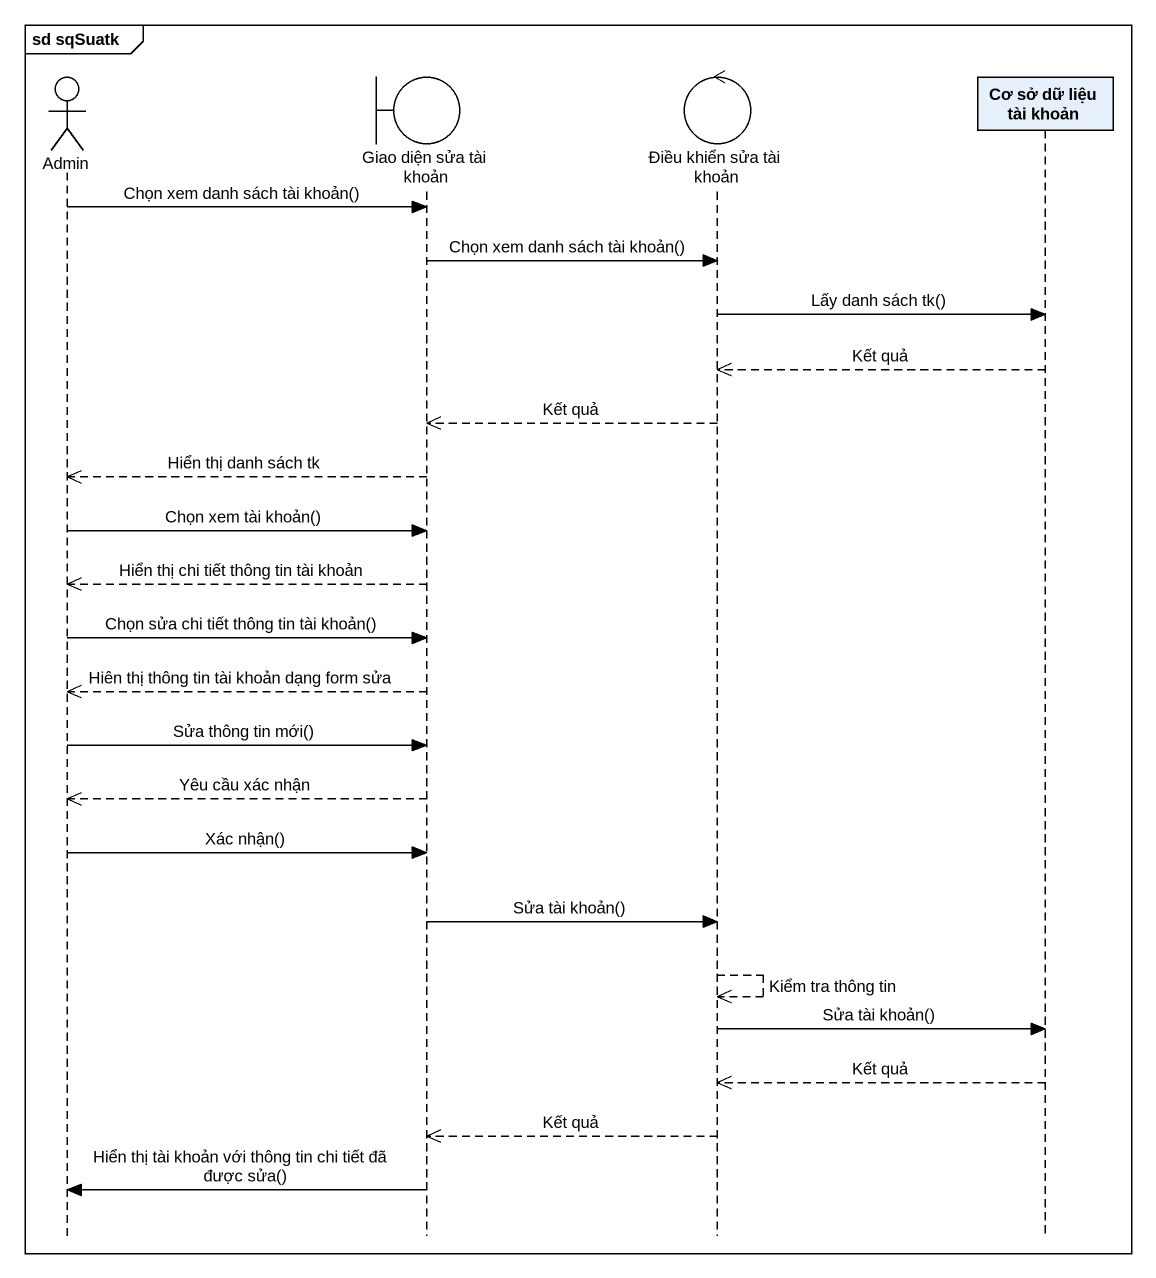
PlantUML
@startuml
mainframe sd sqSuatk
hide footbox
actor Admin
boundary "Giao diện sửa tài khoản" as Giao_diện_sửa_tài_khoản
control "Điều khiển sửa tài khoản" as Điều_khiển_sửa_tài_khoản
participant "Cơ sở dữ liệu tài khoản" as Cơ_sở_dữ_liệu_tài_khoản

Admin -> Giao_diện_sửa_tài_khoản : Chọn xem danh sách tài khoản()
Giao_diện_sửa_tài_khoản -> Điều_khiển_sửa_tài_khoản : Chọn xem danh sách tài khoản()
Điều_khiển_sửa_tài_khoản -> Cơ_sở_dữ_liệu_tài_khoản : Lấy danh sách tk()
Cơ_sở_dữ_liệu_tài_khoản -->> Điều_khiển_sửa_tài_khoản : Kết quả
Điều_khiển_sửa_tài_khoản -->> Giao_diện_sửa_tài_khoản : Kết quả
Giao_diện_sửa_tài_khoản -->> Admin : Hiển thị danh sách tk
Admin -> Giao_diện_sửa_tài_khoản : Chọn xem tài khoản()
Giao_diện_sửa_tài_khoản -->> Admin : Hiển thị chi tiết thông tin tài khoản
Admin -> Giao_diện_sửa_tài_khoản : Chọn sửa chi tiết thông tin tài khoản()
Giao_diện_sửa_tài_khoản -->> Admin : Hiên thị thông tin tài khoản dạng form sửa
Admin -> Giao_diện_sửa_tài_khoản : Sửa thông tin mới()
Giao_diện_sửa_tài_khoản -->> Admin : Yêu cầu xác nhận
Admin -> Giao_diện_sửa_tài_khoản : Xác nhận()
Giao_diện_sửa_tài_khoản -> Điều_khiển_sửa_tài_khoản : Sửa tài khoản()
Điều_khiển_sửa_tài_khoản -->> Điều_khiển_sửa_tài_khoản : Kiểm tra thông tin
Điều_khiển_sửa_tài_khoản -> Cơ_sở_dữ_liệu_tài_khoản : Sửa tài khoản()
Cơ_sở_dữ_liệu_tài_khoản -->> Điều_khiển_sửa_tài_khoản : Kết quả
Điều_khiển_sửa_tài_khoản -->> Giao_diện_sửa_tài_khoản : Kết quả
Giao_diện_sửa_tài_khoản -> Admin : Hiển thị tài khoản với thông tin chi tiết đã được sửa()
@enduml
